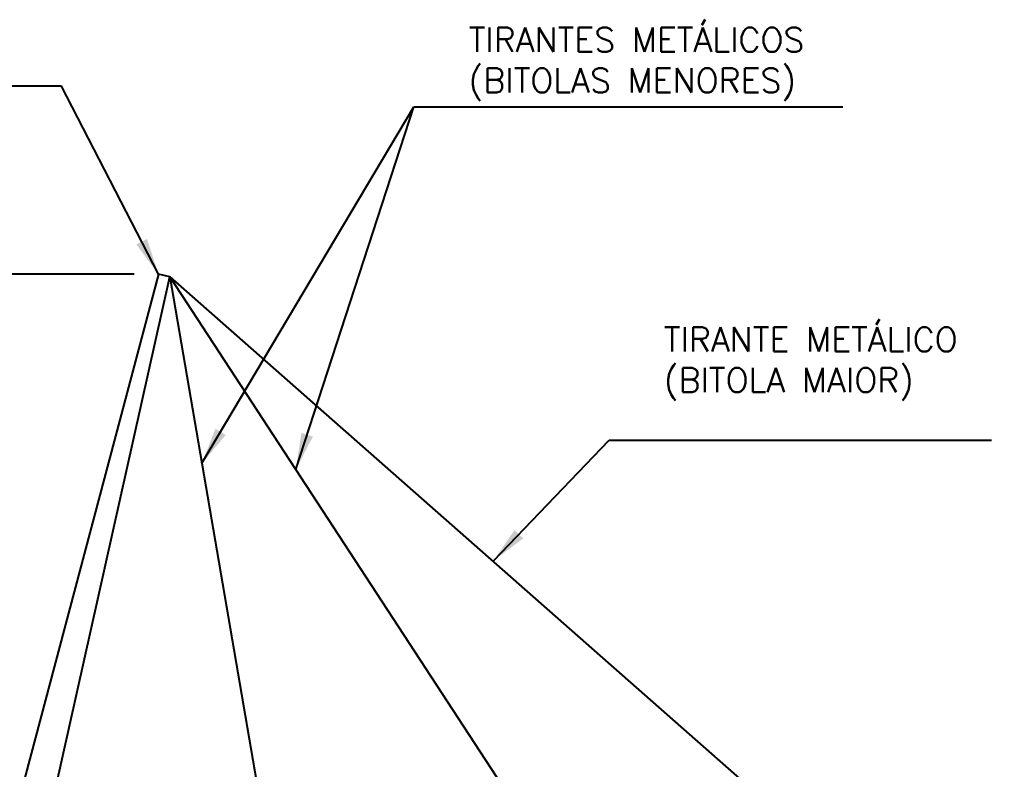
# Model space of a CAD drawing. Header units: millimetres. Extents: x 462 to 740, y -508 to -73.
# Drawn here: x 683.78 to 699.71, y -424.97 to -412.67 of the extents above; entities that cross this region are included whole.
import ezdxf

# ---------------------------------------------------------------- set-up
doc = ezdxf.new("R2010")
doc.units = ezdxf.units.MM
doc.header["$LTSCALE"] = 0.1
doc.header["$PDMODE"] = 3
doc.header["$PDSIZE"] = 0.005
for name, color, linetype in [('COTAS', 6, 'Continuous'), ('nivel', 1, 'Continuous'), ('Parede alta', 5, 'Continuous')]:
    doc.layers.add(name, color=color, linetype=linetype)
doc.styles.add('RO-00', font='romans.shx')
doc.dimstyles.new('COTAS-300', dxfattribs={"dimscale": 0, "dimtxt": 0.4, "dimasz": 0.6, "dimexe": 0.4, "dimexo": 0.4, "dimgap": 0.3, "dimtad": 1, "dimzin": 1, "dimdsep": 46, "dimtxsty": 'RO-00', "dimcen": 2.5, "dimclrd": 6, "dimclre": 6, "dimclrt": 2, "dimadec": 0, "dimazin": 0, "dimtfac": 1, "dimtmove": 2, "dimatfit": 2, "dimfxl": 1, "dimtolj": 1, "dimtzin": 0, "dimarcsym": 0})

# ---------------------------------------------------------------- blocks, each defined once
blk = doc.blocks.new('*D79')
at = {"layer": 'COTAS', "color": 6, "lineweight": -2}
for p, q in [((685.655, -416.85), (677.428, -416.85)), ((677.828, -435.25), (677.828, -417.45)), ((680.583, -435.85), (677.428, -435.85))]:
    blk.add_line(p, q, dxfattribs=at)
at = {"layer": 'COTAS', "color": 6}
for points in [[(677.728, -417.45), (677.928, -417.45), (677.828, -416.85)], [(677.728, -435.25), (677.928, -435.25), (677.828, -435.85)]]:
    blk.add_solid(points, dxfattribs=at)
at = {"layer": 'Defpoints', "color": 0}
for p in [(677.828, -416.85), (686.055, -416.85), (680.983, -435.85)]:
    blk.add_point(p, dxfattribs=at)
at = {"layer": 'COTAS', "color": 2, "insert": (678.328, -424.297), "char_height": 0.4, "attachment_point": 5, "rotation": 90, "style": 'RO-00'}
blk.add_mtext('\\A1;19.00', dxfattribs=at)

msp = doc.modelspace()

# ---------------------------------------------------------------- linework, layer by layer
at = {"layer": 'nivel'}
for q in [(687.844, -426.228), (692.344, -426.228)]:
    msp.add_line((686.242, -416.893), q, dxfattribs=at)
at = {"layer": 'Parede alta'}
msp.add_line((686.242, -416.893), (696.844, -426.228), dxfattribs=at)
msp.add_lwpolyline([(681.981, -435.85), (683.186, -430.543), (686.242, -416.893), (686.055, -416.85), (682.415, -430.536), (680.983, -435.85)], close=True, dxfattribs=at)

# ---------------------------------------------------------------- texts
at = {"layer": 'COTAS', "color": 2, "char_height": 0.4, "style": 'RO-00'}
for s, insert, attachment_point in [('TIRANTES METÁLICOS\\P(BITOLAS MENORES)', (691.142, -414.007), 7), ('TIRANTE METÁLICO\\P(BITOLA MAIOR)', (694.342, -417.719), 1)]:
    msp.add_mtext(s, dxfattribs=dict(at, insert=insert, attachment_point=attachment_point))

# ---------------------------------------------------------------- dimensions: what is measured, and where the dimension line sits
at = {"layer": 'COTAS'}
dim = msp.add_linear_dim(base=(677.828, -416.85), p1=(680.983, -435.85), p2=(686.055, -416.85), angle=90, dimstyle='COTAS-300', override={"dimscale": 1}, dxfattribs=at)
dim.commit()
dim.dimension.update_dxf_attribs({"geometry": '*D79', "text_midpoint": (678.328, -424.297), "dimtype": 160})

# ---------------------------------------------------------------- leaders
at = {"layer": 'COTAS', "annotation_type": 0, "has_hookline": 1}
for points, hookline_direction, text_width in [([(686.055, -416.85), (684.466, -413.769), (683.866, -413.769)], 1, 4.895), ([(686.767, -419.95), (690.242, -414.107), (690.842, -414.107)], 0, 6.133), ([(691.548, -421.546), (693.442, -419.571), (694.042, -419.571)], 0, 5.371)]:
    msp.add_leader(points, dimstyle='COTAS-300', override={"dimscale": 1}, dxfattribs=dict(at, hookline_direction=hookline_direction, text_width=text_width))
at = {"layer": 'COTAS'}
msp.add_leader([(688.307, -420.052), (690.242, -414.107)], dimstyle='COTAS-300', override={"dimscale": 1}, dxfattribs=at)

doc.saveas('drawing.dxf')
